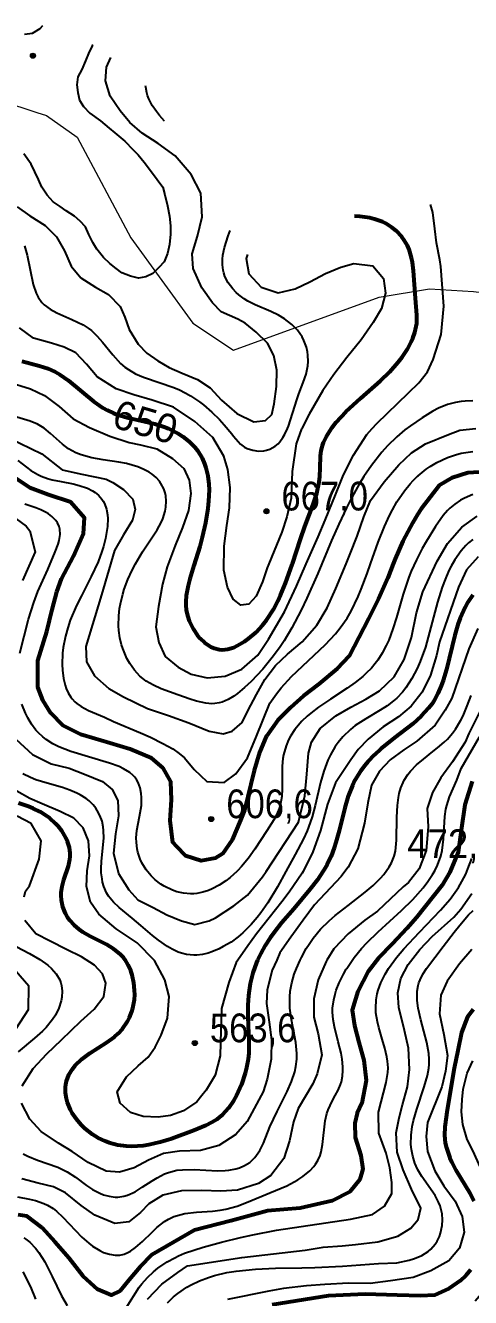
# Model space of a CAD drawing. Header units: metres. Extents: x 545098 to 555652, y 1854398 to 1862642.
# Drawn here: x 553314 to 553577, y 1858638 to 1859391 of the extents above; entities that cross this region are included whole.
import ezdxf
from ezdxf.enums import TextEntityAlignment as Align

# ---------------------------------------------------------------- set-up
doc = ezdxf.new("R2010")
doc.units = ezdxf.units.M
doc.header["$LTSCALE"] = 6.8
for name, color, linetype, lineweight in [('1', 7, 'Continuous', 25), ('2', 7, 'Continuous', 53), ('5', 7, 'Continuous', 13), ('52', 7, 'Continuous', 13)]:
    doc.layers.add(name, color=color, linetype=linetype, lineweight=lineweight)
doc.layers.add('4', color=7, linetype='Continuous')

msp = doc.modelspace()

# ---------------------------------------------------------------- hatches: boundary and pattern name
at = {"layer": '5'}
for points in [[(553319.65, 1859372.77, 1), (553316.65, 1859372.77, 1)], [(553457.81, 1859103.24, 1), (553454.81, 1859103.24, 1)], [(553425.19, 1858921.21, 1), (553422.19, 1858921.21, 1)], [(553415.48, 1858788.67, 1), (553412.48, 1858788.67, 1)]]:
    msp.add_hatch(color=256, dxfattribs=at).paths.add_polyline_path(points)

# ---------------------------------------------------------------- linework, layer by layer
at = {"layer": '1'}
for points in [[(553313.24, 1859385.55), (553317.94, 1859386.13), (553322.37, 1859388.88), (553323.98, 1859390.66)], [(553353.57, 1859379.25), (553353.17, 1859378.55), (553350.98, 1859374.06), (553349.3, 1859369.82), (553347.19, 1859364.6), (553344.79, 1859360.27), (553344.08, 1859355.6), (553344.66, 1859350.9), (553345.75, 1859346.45), (553348.05, 1859342.7), (553351.84, 1859338.76), (553358.08, 1859334.21), (553363.2, 1859329.89), (553366.6, 1859327.23), (553367.87, 1859326.24), (553372.58, 1859322.24), (553377.43, 1859317.15), (553380.36, 1859314.21), (553384.03, 1859309.71), (553388.4, 1859304.01), (553395.02, 1859294.92), (553396.12, 1859290.47), (553397.85, 1859283.89), (553398.96, 1859277.79), (553399.47, 1859272.17), (553399.53, 1859267.23), (553399, 1859261.11), (553397.82, 1859255.83), (553395.87, 1859250.82), (553392.61, 1859247.48), (553389.19, 1859243.94), (553385.03, 1859241.96), (553380.54, 1859241.22), (553375.82, 1859242.29), (553370.81, 1859244.25), (553367.36, 1859246.94), (553363.71, 1859249.79), (553359.97, 1859253.37), (553356.05, 1859258.39), (553353.55, 1859262.3), (553351.32, 1859266.98), (553349.3, 1859271.5), (553346.12, 1859274.96), (553342.83, 1859277.85), (553337.84, 1859281.09), (553334.23, 1859283.58), (553330.22, 1859286.39), (553326.64, 1859290.17), (553323.48, 1859294.92), (553321.46, 1859299.44), (553319.23, 1859304.11), (553317.21, 1859308.63), (553312.79, 1859314.69)], [(553308.92, 1859283.41), (553316.39, 1859278.08), (553325.46, 1859272.36), (553332.02, 1859265.7), (553336.91, 1859257.3), (553340.73, 1859248.28), (553346.51, 1859241.37), (553355.14, 1859235.84), (553362.91, 1859231.44), (553369.69, 1859224.32), (553372.53, 1859218.13), (553375.18, 1859210.77), (553380.34, 1859202.15), (553385.61, 1859196.81), (553392, 1859192.33), (553398.74, 1859188.3), (553406.38, 1859185.03), (553415.54, 1859181.28), (553423.07, 1859176.2), (553429.69, 1859169.06), (553438.76, 1859161.14), (553448.97, 1859156.13), (553455.73, 1859156.91), (553459.56, 1859160.45), (553460.94, 1859166.81), (553462.19, 1859177.07), (553462.54, 1859186.73), (553460.73, 1859195.33), (553456.93, 1859202.72), (553450.32, 1859209.13), (553443.65, 1859214.55), (553439.31, 1859216.82), (553429.57, 1859221.32), (553424.39, 1859226.59), (553418.07, 1859235.4), (553412.99, 1859246.88), (553412.46, 1859255.63), (553415.51, 1859265.93), (553418.24, 1859277.5), (553417.53, 1859291.37), (553411.84, 1859302.45), (553402.39, 1859313.59), (553392.25, 1859320.89), (553382.73, 1859326.96), (553375.56, 1859333.23), (553369.7, 1859340.21), (553363.96, 1859348.84), (553361.04, 1859357.88), (553361.64, 1859366.03), (553364.21, 1859371.74)], [(553395.92, 1859334.13), (553393.08, 1859337.37), (553391.24, 1859339.7), (553388.76, 1859343.35), (553386.76, 1859347.23), (553385.99, 1859349.26), (553385.52, 1859350.85), (553384.88, 1859354.13), (553384.83, 1859354.85)], [(553557.06, 1859261.97), (553556.02, 1859270.25), (553554.81, 1859279.98), (553553.45, 1859284.83)], [(553433.78, 1859238.36), (553431.8, 1859242.23), (553431.11, 1859244.26), (553430.72, 1859245.86), (553430.31, 1859249.14), (553430.34, 1859252.49), (553430.57, 1859254.74), (553431.47, 1859259.26), (553433.69, 1859266.18), (553434.88, 1859269.33)], [(553302.81, 1859180.1), (553316.77, 1859175.77), (553325.07, 1859171.68), (553333.66, 1859165.17), (553341.92, 1859157.89), (553351.65, 1859152.82), (553363.73, 1859147.78), (553375.09, 1859144.04), (553381.86, 1859142.63), (553391.45, 1859140.15), (553400.74, 1859134.54), (553407.55, 1859128.56), (553410.65, 1859121.58), (553411.56, 1859113.7), (553410.2, 1859103.67), (553406.7, 1859093.72), (553402.32, 1859083.02), (553397.51, 1859070.31), (553394.77, 1859060.21), (553392.56, 1859046.9), (553390.94, 1859034.89), (553392.58, 1859025.7), (553396.48, 1859017.34), (553404.15, 1859010.97), (553411.73, 1859006.88), (553421.18, 1859004.79), (553431.91, 1859005.8), (553441.72, 1859009.87), (553451.27, 1859018.24), (553457.52, 1859027.61), (553467.09, 1859043.71), (553474.07, 1859058.94), (553479.92, 1859072.24), (553486.94, 1859088.19), (553491.1, 1859098.05), (553497.2, 1859112.95), (553501.87, 1859124.75), (553507.84, 1859136.53), (553515.65, 1859148.61), (553518.93, 1859152.24), (553521.65, 1859155.26), (553540.48, 1859173.39), (553546.46, 1859179.29), (553551.56, 1859185.74), (553554.95, 1859192.96), (553559.73, 1859207.82), (553561.37, 1859224.58), (553559.53, 1859248.08), (553558.95, 1859251.99), (553557.06, 1859261.97)], [(553313.09, 1859260.21), (553314.81, 1859254.68), (553318.37, 1859237.43), (553320.09, 1859232.26), (553321.23, 1859229.93), (553323.41, 1859226.81), (553324.89, 1859225.32), (553328.37, 1859222.75), (553332.39, 1859220.59), (553341.24, 1859216.75), (553347.8, 1859213.57), (553350.83, 1859211.67), (553352.73, 1859210.21), (553356.21, 1859206.94), (553359.38, 1859203.35), (553365.35, 1859195.89), (553370.04, 1859190.72), (553372.63, 1859188.48), (553374.63, 1859187.05), (553378.95, 1859184.62), (553383.6, 1859182.63), (553393.44, 1859179.31), (553400.87, 1859176.78), (553404.47, 1859175.32), (553408.73, 1859173.21), (553411.47, 1859171.63), (553416.69, 1859168.1), (553419.18, 1859166.16), (553423.96, 1859161.98), (553428.48, 1859157.47), (553431.37, 1859154.31), (553435.81, 1859149.03), (553436.89, 1859147.74), (553439.56, 1859144.52), (553440.99, 1859143.04), (553443.41, 1859141.17), (553444.91, 1859140.38), (553448.2, 1859139.32), (553451.7, 1859138.92), (553454.81, 1859139.12), (553456.3, 1859139.4), (553458.41, 1859140.05), (553461.46, 1859141.71), (553463.2, 1859143.17), (553464.25, 1859144.29), (553466.1, 1859146.83), (553467.3, 1859148.97), (553468.71, 1859152.24), (553469.34, 1859153.69), (553474.25, 1859169.26), (553475.53, 1859172.78), (553478.13, 1859179.49), (553479.78, 1859184.39), (553480.83, 1859189.35), (553481.04, 1859191.89), (553480.91, 1859195.63), (553480.64, 1859197.52), (553480, 1859200.32), (553478.5, 1859204.35), (553477.39, 1859206.46), (553474.63, 1859210.35), (553471.3, 1859213.78), (553468.81, 1859215.82), (553467.07, 1859217.06), (553463.42, 1859219.27), (553458.89, 1859221.46), (553449.69, 1859225.35), (553445.23, 1859227.6), (553443.09, 1859228.93), (553439.95, 1859231.31), (553438.47, 1859232.64), (553436.42, 1859234.8), (553433.78, 1859238.36)], [(553445.22, 1859255.07), (553444.36, 1859252.72), (553445.89, 1859243.77), (553453.25, 1859235.89), (553463.35, 1859232.42), (553473.25, 1859234.95), (553481.93, 1859238.9), (553491.3, 1859243.9), (553500.32, 1859247.72), (553508.14, 1859249.85), (553519.25, 1859248.37), (553525.65, 1859240.95), (553526.73, 1859232.35), (553524.36, 1859223.27), (553519.53, 1859214.96), (553512.41, 1859204.67), (553504, 1859194.24), (553496.28, 1859184.13), (553489.8, 1859174.65), (553481.61, 1859160.81), (553477.26, 1859152.24), (553477.17, 1859152.06), (553473.95, 1859143.2), (553471.62, 1859126.78), (553470.91, 1859111.12), (553468.44, 1859100.07), (553465.49, 1859091), (553457.74, 1859072.24), (553456.71, 1859069.76), (553453.99, 1859061.53), (553450.33, 1859053.03), (553445.9, 1859048.36), (553441.23, 1859047.82), (553436.6, 1859051.19), (553433.23, 1859058.39), (553431.18, 1859068.35), (553431.4, 1859082.64), (553432.91, 1859094.89), (553434.47, 1859105.35), (553434.95, 1859117.39), (553433.46, 1859128.07), (553431.17, 1859135.87), (553424.59, 1859146.93), (553414.02, 1859156.47), (553401.31, 1859164.78), (553388.75, 1859169.04), (553377.94, 1859172.19), (553367.51, 1859175.62), (553356.24, 1859182.8), (553349.9, 1859190.3), (553343.57, 1859197.07), (553336.74, 1859200.43), (553329.14, 1859202.65), (553318.52, 1859205.66), (553310.22, 1859211.79)], [(553578.41, 1859168.54), (553573.9, 1859168.44), (553571.64, 1859168.23), (553568.3, 1859167.69), (553563.41, 1859166.4), (553558.2, 1859164.28), (553554.86, 1859162.55), (553548.41, 1859158.61), (553541.51, 1859153.88), (553538.19, 1859151.37), (553533.41, 1859147.36), (553528.01, 1859142.07), (553524.64, 1859138.3), (553518.41, 1859130.34), (553513.97, 1859123.78), (553511.2, 1859119.28), (553506.08, 1859110.05)], [(553506.08, 1859110.05), (553503.68, 1859105.34), (553499.17, 1859095.74), (553494.91, 1859086), (553486.68, 1859066.37), (553480.29, 1859051.82), (553476.88, 1859044.69), (553471.36, 1859034.26), (553466.82, 1859026.72), (553464.4, 1859023.05), (553460.55, 1859017.66), (553454.24, 1859009.89), (553447.22, 1859002.51), (553443.41, 1858998.98), (553439.23, 1858995.49), (553437.05, 1858993.9), (553433.69, 1858991.86), (553430.2, 1858990.36), (553428.41, 1858989.86), (553425.81, 1858989.48), (553424.04, 1858989.41), (553420.46, 1858989.69), (553414.97, 1858990.9), (553411.27, 1858992.07), (553403.87, 1858994.72), (553394.04, 1858998.28), (553389.44, 1859000.32), (553385.17, 1859002.8), (553383.18, 1859004.26), (553381.41, 1859005.81), (553378.19, 1859009.32), (553375.41, 1859013.3), (553373.81, 1859016.15), (553372.87, 1859018.11), (553371.29, 1859022.14), (553370.64, 1859024.23), (553369.65, 1859028.44), (553369.06, 1859032.71), (553368.87, 1859035.57), (553368.99, 1859041.33), (553369.46, 1859045.67), (553369.96, 1859048.56), (553371.35, 1859054.32), (553372.23, 1859057.19), (553374.34, 1859062.87), (553376.87, 1859068.47), (553378.76, 1859072.13), (553382.98, 1859079.26), (553391.61, 1859092.31), (553393.99, 1859096.66), (553394.98, 1859098.87), (553396.45, 1859103.37), (553396.87, 1859105.69), (553397.05, 1859109.26), (553396.71, 1859112.5), (553396.36, 1859114.11), (553395.6, 1859116.48), (553393.94, 1859119.78), (553393.07, 1859121.01), (553391.05, 1859123.24), (553388.72, 1859125.18), (553387.03, 1859126.32), (553383.41, 1859128.25), (553380.2, 1859129.55), (553373.55, 1859131.45), (553368.99, 1859132.33), (553359.81, 1859133.73), (553353.07, 1859134.91), (553346.63, 1859136.63), (553343.58, 1859137.81), (553339.28, 1859140.13), (553335.57, 1859142.93), (553328.49, 1859149.36), (553324.78, 1859152.35), (553322.82, 1859153.66), (553320.78, 1859154.78), (553316.46, 1859156.6), (553302.78, 1859160.73)], [(553303.82, 1859146.8), (553323.44, 1859137.22), (553335.42, 1859127.86), (553347.1, 1859125.18), (553361.52, 1859122.18), (553365.46, 1859120.25), (553371.81, 1859116.1), (553377.19, 1859110.52), (553378.63, 1859104.41), (553377.02, 1859097.94), (553371.82, 1859089.35), (553366.46, 1859080), (553358.65, 1859053.86), (553349.38, 1859023.37), (553349.87, 1859014.22), (553354.58, 1859005.95), (553363.03, 1858998.53), (553371.69, 1858993.42), (553385.93, 1858986.68), (553398.34, 1858982.41), (553410.49, 1858978.19), (553422.48, 1858973.22), (553430.74, 1858971.65), (553436.03, 1858973.16), (553441.94, 1858978.41), (553445.4, 1858985.18), (553450.38, 1858994.97), (553455.31, 1859003.78), (553461.78, 1859011.95), (553468.82, 1859018.81), (553477.44, 1859026), (553486.25, 1859035.83), (553492.3, 1859046.24), (553497.42, 1859057.68), (553503.42, 1859072.24), (553505.82, 1859078.07), (553510.06, 1859088.59), (553514.05, 1859099.9), (553517.88, 1859109.73), (553526.08, 1859120.63), (553534.62, 1859130.67), (553542.19, 1859137.83), (553550.53, 1859143.2), (553564, 1859148.76), (553570.73, 1859151.17), (553580.23, 1859152.27)], [(553335.62, 1859009.28), (553336.31, 1859004.26), (553337.27, 1859000.39), (553337.91, 1858998.51), (553339.08, 1858995.82), (553340.54, 1858993.35), (553341.38, 1858992.23), (553342.97, 1858990.52), (553344.15, 1858989.5), (553346.73, 1858987.69), (553351.06, 1858985.43), (553360.6, 1858981.45), (553365.85, 1858979.01), (553381.88, 1858972.19), (553387.7, 1858969.55), (553395.1, 1858965.84), (553400.92, 1858962.67), (553404.62, 1858960.03), (553407.79, 1858957.38), (553413.5, 1858950.44), (553421.11, 1858943.46), (553431.26, 1858942.82), (553438.24, 1858947.9), (553445.21, 1858957.42), (553450.43, 1858970.21), (553458.41, 1858989.74), (553462.2, 1858995.36), (553465.02, 1858998.89), (553471.19, 1859005.55), (553491.16, 1859024.27), (553497.26, 1859030.81), (553500.03, 1859034.26), (553504.03, 1859040.13), (553506.4, 1859044.24), (553510.58, 1859052.83), (553512.45, 1859057.28), (553515.9, 1859066.41), (553517.98, 1859072.24), (553522.54, 1859085.04), (553526.21, 1859094.26), (553529.24, 1859100.85), (553530.89, 1859104.07), (553533.56, 1859108.76), (553538.05, 1859115.41), (553541.41, 1859119.53), (553543.21, 1859121.48), (553545.81, 1859124.01), (553546.07, 1859124.26), (553550.77, 1859128.09), (553553.28, 1859129.82), (553557.2, 1859132.16), (553563.41, 1859135.05), (553568.3, 1859136.7), (553571.63, 1859137.55), (553578.41, 1859138.67)], [(553309.26, 1859133.32), (553314.31, 1859129.32), (553316.91, 1859127.46), (553320.98, 1859125), (553323.13, 1859123.97), (553326.86, 1859122.62), (553329.46, 1859121.92), (553334.8, 1859120.79), (553341.98, 1859119.41), (553345.47, 1859118.58), (553350.43, 1859116.89), (553353.48, 1859115.33), (553354.9, 1859114.39), (553356.89, 1859112.74), (553358.9, 1859110.5), (553359.74, 1859109.26), (553360.54, 1859107.78), (553361.66, 1859104.61), (553362.24, 1859101.24), (553362.39, 1859098.93), (553362.22, 1859094.26), (553361.96, 1859091.83), (553361.12, 1859087.07), (553359.93, 1859082.43), (553358.96, 1859079.4), (553356.69, 1859073.46), (553352.68, 1859064.76), (553346.86, 1859053.32), (553344.04, 1859047.57), (553340.28, 1859038.77), (553338.73, 1859034.26), (553337.39, 1859029.33), (553336.14, 1859022.63), (553335.74, 1859019.26), (553335.46, 1859012.61), (553335.62, 1859009.28)], [(553310.35, 1859019.26), (553315.55, 1859039.53), (553318.61, 1859049.26), (553321.15, 1859055.83), (553326.93, 1859068.89), (553331.41, 1859079.26), (553333.1, 1859083.79), (553333.76, 1859086.07), (553334.31, 1859089.44), (553334.14, 1859092.7), (553333.71, 1859094.26), (553332.63, 1859096.41), (553331.67, 1859097.76), (553329.33, 1859100.17), (553327.32, 1859101.71), (553325.91, 1859102.6), (553322.93, 1859104.13), (553319.8, 1859105.39), (553313.34, 1859107.52)], [(553578.41, 1859113.13), (553573.52, 1859111.05), (553571.18, 1859109.77), (553567.86, 1859107.57), (553564.81, 1859105.04), (553563.41, 1859103.66), (553560.86, 1859100.71), (553556.39, 1859094.26), (553551.07, 1859085.68), (553548.57, 1859081.31), (553545.08, 1859074.62), (553541.97, 1859067.76), (553540.59, 1859064.26), (553537.27, 1859054.14), (553533.36, 1859040.45), (553531.22, 1859033.69), (553528.72, 1859027.11), (553527.27, 1859023.91), (553524.79, 1859019.26), (553522.17, 1859015.2), (553520.73, 1859013.26), (553518.41, 1859010.48), (553515.42, 1859007.41), (553513.3, 1859005.49), (553508.81, 1859001.91), (553504.08, 1858998.57), (553494.31, 1858992.22), (553487.1, 1858987.37), (553482.54, 1858983.9), (553480.37, 1858982.06), (553477.3, 1858979.13), (553473.18, 1858974.26), (553470.52, 1858970.15), (553469.38, 1858967.97), (553467.92, 1858964.58), (553466.4, 1858959.26), (553466.03, 1858957.05), (553465.64, 1858952.57), (553465.62, 1858939.01), (553465.35, 1858934.6), (553465.06, 1858932.44), (553464.36, 1858929.26), (553463.81, 1858927.52), (553462.39, 1858924.12), (553460.64, 1858920.79), (553456.61, 1858914.26), (553449.45, 1858903.34), (553445.65, 1858898.11), (553441.6, 1858893.17), (553439.45, 1858890.85), (553438.76, 1858890.21), (553434.85, 1858886.56), (553432.37, 1858884.62), (553428.41, 1858882), (553424.21, 1858879.83), (553422.01, 1858878.93), (553418.63, 1858877.86), (553415.16, 1858877.19), (553413.41, 1858877.01), (553411.37, 1858876.96), (553407.31, 1858877.31), (553403.3, 1858878.22), (553400.69, 1858879.12), (553395.72, 1858881.56), (553393.91, 1858882.71), (553390.51, 1858885.33), (553388.19, 1858887.55), (553385.14, 1858891.25)], [(553308.02, 1858968.47), (553317.89, 1858959.34), (553328.96, 1858953.93), (553339.62, 1858951.34), (553348.6, 1858947.73), (553359.28, 1858943.51), (553365.07, 1858938.63), (553368.43, 1858932.17), (553368.74, 1858923.16), (553366.97, 1858912.43), (553365.77, 1858900.95), (553368.78, 1858889.07), (553374.97, 1858879.35), (553380.31, 1858873.36), (553389.4, 1858868.79), (553397.48, 1858864.59), (553406.14, 1858860.95), (553414.06, 1858858.77), (553422.37, 1858860.95), (553426.19, 1858862.87), (553436.97, 1858869.85), (553445.21, 1858876.19), (553454.09, 1858886.98), (553456.2, 1858890.21), (553475.27, 1858919.45), (553479.03, 1858934.89), (553480.31, 1858947.77), (553481.16, 1858960.1), (553483.08, 1858966.76), (553488.19, 1858974.7), (553497.42, 1858982.29), (553506.22, 1858987.31), (553515.2, 1858992.19), (553523.28, 1858997.04), (553531.86, 1859005.29), (553537.93, 1859015.54), (553542.2, 1859028.68), (553545.17, 1859043.13), (553548.87, 1859055.55), (553557.37, 1859073.66), (553563.4, 1859084.23), (553571.97, 1859093.95), (553580.94, 1859100.29)], [(553308.19, 1859098.89), (553314.19, 1859094.52), (553316.37, 1859091.79), (553319.49, 1859079.22), (553312.03, 1859062.32)], [(553578.41, 1859086.57), (553575.92, 1859084.56), (553574.36, 1859083.1), (553571.5, 1859079.93), (553567.77, 1859074.64), (553565.62, 1859070.85), (553564.33, 1859068.23), (553562.01, 1859062.86), (553560.38, 1859058.47), (553557.61, 1859049.58), (553555.99, 1859043.62), (553552.9, 1859031.75), (553550.38, 1859022.98), (553547.34, 1859014.45), (553545.53, 1859010.31), (553542.36, 1859004.26), (553538.78, 1858998.84), (553536.76, 1858996.29), (553533.41, 1858992.78), (553531.59, 1858991.17), (553527.69, 1858988.25), (553523.58, 1858985.59), (553515.09, 1858980.57), (553508.91, 1858976.53), (553506.02, 1858974.26), (553501.45, 1858969.8), (553498.74, 1858966.49), (553497.09, 1858964.16), (553494.21, 1858959.26), (553492.71, 1858956.12), (553490.25, 1858949.61), (553488.31, 1858942.9), (553485.08, 1858929.22), (553483.31, 1858922.45), (553482.29, 1858919.13), (553480.5, 1858914.26), (553478.35, 1858909.53), (553473.41, 1858900.25), (553467.9, 1858890.21), (553462.87, 1858881.03), (553457.12, 1858871.68), (553452.97, 1858865.76), (553450.77, 1858862.93), (553447.3, 1858858.88), (553442.3, 1858853.89), (553439.63, 1858851.61), (553435.38, 1858848.47), (553430.82, 1858845.72), (553428.41, 1858844.5), (553424.05, 1858842.68), (553421.82, 1858841.94), (553418.44, 1858841.1), (553415.07, 1858840.66), (553413.41, 1858840.6), (553408.95, 1858841.04), (553406.07, 1858841.79), (553404.18, 1858842.46), (553400.49, 1858844.19), (553397.77, 1858845.78), (553392.45, 1858849.52), (553388.96, 1858852.33), (553382.04, 1858858.27), (553376.83, 1858862.67), (553369.18, 1858868.83), (553365.77, 1858872.04), (553362.88, 1858875.59), (553361.7, 1858877.54), (553360.12, 1858881.27), (553359.39, 1858883.93), (553359.04, 1858885.76), (553358.63, 1858889.48), (553358.57, 1858891.78), (553358.77, 1858896.38), (553360.04, 1858909.99), (553359.98, 1858914.43), (553359.74, 1858916.62), (553359.04, 1858919.88), (553357.76, 1858923.36), (553356.2, 1858926.3), (553355.29, 1858927.68), (553353.77, 1858929.61), (553351.45, 1858931.93), (553349.76, 1858933.29), (553346.08, 1858935.61), (553344.11, 1858936.6), (553339.97, 1858938.32), (553335.62, 1858939.78)], [(553581.58, 1859076.37), (553574.64, 1859068.72), (553569.9, 1859058.3), (553558.71, 1859026.09), (553556.96, 1859017.98), (553553.49, 1859006.4), (553548.39, 1858996.27), (553542.01, 1858988.02), (553534.5, 1858981.69), (553525.5, 1858975.67), (553516.62, 1858968.52), (553510.66, 1858962.28), (553506.21, 1858956.3), (553497.19, 1858942.69), (553492.39, 1858929.99), (553488.24, 1858914.42), (553483.83, 1858901.83), (553478.01, 1858890.21), (553477.54, 1858889.28), (553469.79, 1858878.02), (553465.49, 1858872.22), (553450.39, 1858853.34), (553445.25, 1858846.3), (553439.42, 1858837.67), (553438.5, 1858836.3), (553434, 1858824.53), (553429.67, 1858809.1), (553429.27, 1858796.41), (553428.91, 1858781.2), (553425.93, 1858769.68), (553420.75, 1858760.92), (553418.1, 1858757.67), (553415.11, 1858753.99), (553407.33, 1858748.6), (553399.49, 1858745.9), (553392.27, 1858744.9), (553383.34, 1858745.25), (553375.88, 1858747.64), (553369.7, 1858753.12), (553368.02, 1858759.86), (553373.52, 1858768.66), (553380.35, 1858775.24), (553386.28, 1858780.33), (553390.49, 1858786.2), (553394.07, 1858793.3)], [(553581.36, 1859034.02), (553576.09, 1859021.83), (553566.01, 1858992.68), (553562.18, 1858985.63), (553556.2, 1858976.78), (553545.4, 1858967.21), (553537.66, 1858962.23), (553529.48, 1858956.15), (553523.23, 1858949.55), (553518.49, 1858941.17), (553516.36, 1858930.73), (553514.41, 1858918.68), (553510.37, 1858903.61), (553504.61, 1858892.83), (553502.67, 1858890.21), (553500.52, 1858887.3), (553484.77, 1858870.54), (553478.16, 1858861.46), (553470.85, 1858851.31), (553464.35, 1858841.99), (553462.41, 1858837.67), (553459.75, 1858831.76), (553456.69, 1858820.15), (553456.41, 1858812.04), (553457.93, 1858801.04), (553459.3, 1858790.6), (553459.16, 1858779.17), (553456.79, 1858767.31), (553454.32, 1858759.76), (553453.19, 1858757.67), (553444.92, 1858742.36), (553438.23, 1858734.65), (553428.15, 1858728.02), (553417.23, 1858725.12), (553404.89, 1858724.67), (553395.5, 1858723.33), (553386.49, 1858719.51), (553378.14, 1858714.87), (553369.45, 1858712.4), (553361.4, 1858712.93), (553350.85, 1858718.07), (553341.37, 1858724.55)], [(553471.1, 1858765.89), (553473.04, 1858771.77), (553473.71, 1858774.74), (553474.26, 1858779.26), (553474.29, 1858782.49), (553473.64, 1858789.04), (553471.15, 1858802.47), (553470.26, 1858809.26), (553470.15, 1858815.99), (553470.43, 1858819.33), (553471.28, 1858824.26), (553472.76, 1858829.4), (553474.03, 1858832.75), (553476.3, 1858837.67), (553477.04, 1858839.26), (553479.94, 1858844.55), (553481.52, 1858847.11), (553484.08, 1858850.84), (553488.41, 1858856.13), (553493.42, 1858861.06), (553497.05, 1858864.17), (553504.68, 1858870.13), (553514.85, 1858877.93), (553519.57, 1858881.95), (553523.82, 1858886.14), (553525.73, 1858888.33), (553528.99, 1858892.95), (553530.31, 1858895.39), (553531.84, 1858899.26), (553532.61, 1858902.28), (553532.96, 1858904.36), (553533.38, 1858908.67), (553533.56, 1858922.32), (553533.86, 1858929.26), (553534.48, 1858933.96), (553534.95, 1858936.25), (553535.9, 1858939.59), (553537.16, 1858942.75), (553537.92, 1858944.26), (553539.99, 1858947.47), (553541.59, 1858949.47), (553545.22, 1858953.2), (553549.24, 1858956.68), (553554.85, 1858961.12), (553557.63, 1858963.33), (553561.59, 1858966.75), (553563.41, 1858968.54), (553566.43, 1858972), (553568.22, 1858974.44), (553571.36, 1858979.62), (553572.74, 1858982.35), (553575.21, 1858988.12), (553577.44, 1858994.26)], [(553385.14, 1858891.25), (553382.66, 1858895.34), (553381.67, 1858897.52), (553380.3, 1858901.64), (553379.88, 1858903.52), (553379.38, 1858907.31), (553379.32, 1858910.16), (553379.7, 1858914.37), (553381.31, 1858922.76), (553382.32, 1858929.26), (553382.44, 1858933.98), (553382.25, 1858936.32), (553381.6, 1858939.7), (553380.43, 1858942.83), (553379.63, 1858944.26), (553378.43, 1858945.89), (553377.51, 1858946.89), (553375.41, 1858948.68), (553371.77, 1858950.95), (553369.11, 1858952.22), (553363.5, 1858954.34), (553340.57, 1858961.14), (553333.41, 1858964.01), (553329.95, 1858965.79), (553325.91, 1858968.35), (553324, 1858969.8), (553321.36, 1858972.21), (553319.91, 1858973.82), (553317.34, 1858977.32), (553315.14, 1858981.11), (553313.85, 1858983.77), (553311.53, 1858989.26)], [(553583.58, 1858986.81), (553576.1, 1858971.83), (553574, 1858966.78), (553566.39, 1858954.97), (553559.48, 1858945.68), (553554.62, 1858936.96), (553551.48, 1858927.47), (553552.09, 1858916.61), (553550.87, 1858902.52), (553546.65, 1858891.83), (553540.49, 1858883.7), (553537.21, 1858881.03), (553522.15, 1858866.81), (553514.53, 1858861.44), (553504.71, 1858853.29), (553496.28, 1858844.48), (553492.07, 1858837.67), (553491.61, 1858836.92), (553486.92, 1858826.02), (553484.29, 1858814.95), (553484.41, 1858804.03), (553486.86, 1858794.21), (553489.03, 1858781.82), (553486.42, 1858770.58), (553483.78, 1858764.49), (553475.19, 1858749.95), (553472.44, 1858742.05), (553469.9, 1858730.91), (553466.55, 1858720.41), (553458.91, 1858710.39), (553451.63, 1858705.63), (553439.2, 1858701.74), (553429.41, 1858701.01), (553418.01, 1858701.56), (553406.13, 1858701.32), (553395.02, 1858698.73), (553386.65, 1858693.52), (553381.84, 1858688.56), (553374.82, 1858683.01), (553366.63, 1858681.9)], [(553500.25, 1858764.26), (553500.72, 1858765.84), (553501.33, 1858769.1), (553501.56, 1858772.45), (553501.52, 1858774.72), (553501.08, 1858779.26), (553500.48, 1858782.68), (553498.87, 1858789.41), (553496.64, 1858798.24), (553495.85, 1858802.64), (553495.49, 1858807.05), (553495.51, 1858809.26), (553496.14, 1858814.33), (553496.96, 1858817.69), (553497.66, 1858819.91), (553499.33, 1858824.26), (553501.88, 1858829.53), (553503.48, 1858832.32), (553503.81, 1858832.89), (553508.17, 1858839.26), (553512.58, 1858844.6), (553515.73, 1858847.99), (553522.37, 1858854.48), (553536.19, 1858867.05), (553542.87, 1858873.58), (553549.06, 1858880.54), (553551.9, 1858884.26), (553554.69, 1858888.46), (553555.95, 1858890.64), (553557.63, 1858894), (553559.54, 1858899.26), (553560.29, 1858902.52), (553561.1, 1858909.21), (553561.93, 1858922.75), (553562.57, 1858927.13), (553563.05, 1858929.26), (553564.69, 1858934.26), (553568.99, 1858944.26), (553571.66, 1858951.11), (553582.35, 1858969.87)], [(553335.62, 1858939.78), (553326.64, 1858942.38), (553319.97, 1858944.5), (553316.75, 1858945.76), (553312.18, 1858948.02)], [(553394.07, 1858793.3), (553397.8, 1858803.36), (553398.83, 1858816.29), (553396.31, 1858826.02), (553390.15, 1858837.62), (553379.9, 1858847.93), (553367.44, 1858856.19), (553357.22, 1858864.88), (553352.16, 1858871.95), (553349.77, 1858881.3), (553350.33, 1858890.5), (553351.58, 1858899.45), (553350.96, 1858908.27), (553347.86, 1858915.99), (553342.38, 1858921.79), (553334.34, 1858925.67), (553323.62, 1858930.22), (553316.23, 1858933.44), (553308.64, 1858937.69)], [(553313.05, 1858875.16), (553313.8, 1858878.51), (553316.1, 1858881.65), (553321.88, 1858897.57), (553323.13, 1858908.3), (553317.1, 1858918.52), (553308.83, 1858922.92)], [(553527.62, 1858780.6), (553526.41, 1858785.76), (553524.89, 1858790.94), (553522.84, 1858797.87), (553521.99, 1858801.35), (553521.14, 1858806.61), (553520.99, 1858809.26), (553521.3, 1858814.36), (553521.92, 1858817.74), (553522.5, 1858819.95), (553524.01, 1858824.26), (553526.6, 1858829.54), (553528.64, 1858832.89), (553533.31, 1858839.26), (553537.65, 1858844.39), (553546.93, 1858854.28), (553559.33, 1858867.22), (553564.97, 1858873.83), (553569.91, 1858880.7), (553572.04, 1858884.26), (553574.26, 1858888.68), (553575.56, 1858891.71), (553577.85, 1858897.96)], [(553385.89, 1858637.27), (553394.49, 1858646.1), (553403.88, 1858652.98), (553409.71, 1858656.83), (553441.78, 1858661.83), (553479.18, 1858666.12), (553489.89, 1858668.02), (553501.14, 1858668.75), (553509.05, 1858669.5), (553522.32, 1858671.13), (553534.09, 1858674.37), (553541.85, 1858679.18), (553546.16, 1858684.25), (553547.66, 1858690.95), (553542.18, 1858702.3), (553537.28, 1858713.64), (553533.61, 1858724.14), (553533.11, 1858735.5), (553534.84, 1858744.51), (553536.81, 1858752.16), (553539.72, 1858762.86), (553540.91, 1858773.03), (553540.35, 1858785.6), (553537.99, 1858796.09), (553534.77, 1858809.75), (553534.1, 1858818.32), (553535.8, 1858826.91), (553540.14, 1858835.16), (553547.09, 1858844.13), (553554.37, 1858851.66), (553567.24, 1858863.1), (553571.4, 1858867.99), (553577.92, 1858877.15)], [(553397.76, 1858635.06), (553401.32, 1858638.49), (553403.87, 1858640.58), (553409.28, 1858644.26), (553411.73, 1858645.65), (553416.77, 1858648.08), (553421.98, 1858650.07), (553425.54, 1858651.17), (553432.84, 1858652.9), (553438.44, 1858653.83), (553449.92, 1858654.98), (553461.61, 1858655.45), (553477.27, 1858655.68), (553485.03, 1858655.87), (553501.29, 1858656.77), (553522.67, 1858658.24), (553533.41, 1858658.67), (553540.8, 1858660.22), (553544.04, 1858661.24), (553548.36, 1858663.11), (553552.01, 1858665.41), (553553.59, 1858666.74), (553556.27, 1858669.76), (553557.37, 1858671.46), (553558.72, 1858674.26), (553559.43, 1858676.32), (553560.33, 1858680.74), (553560.53, 1858684.18), (553560.29, 1858687.6), (553560, 1858689.26), (553559.06, 1858692.49), (553558.21, 1858694.55), (553556.09, 1858698.5), (553548.3, 1858709.84), (553545.94, 1858713.75), (553544.93, 1858715.78), (553544.12, 1858717.71), (553542.88, 1858721.7), (553542.1, 1858725.83), (553541.84, 1858728.63), (553541.89, 1858734.26), (553542.59, 1858739.43), (553543.33, 1858742.84), (553545.28, 1858749.58), (553549.76, 1858762.86), (553551.56, 1858769.44), (553552.34, 1858773.8), (553552.57, 1858775.98), (553552.67, 1858779.26), (553552.45, 1858782.52), (553551.28, 1858789.07), (553547.62, 1858802.4), (553546.12, 1858809.26), (553545.57, 1858813.81), (553545.48, 1858816.08), (553545.62, 1858819.43), (553546.14, 1858822.69), (553546.57, 1858824.26), (553547.22, 1858826.07), (553548.94, 1858829.53), (553551.09, 1858832.85), (553555.98, 1858839.26), (553560.93, 1858845.77), (553567.42, 1858854.36), (553570.75, 1858858.53), (553575.99, 1858864.5), (553578.58, 1858867.12)], [(553311.75, 1858763.36), (553318.21, 1858773.74), (553326.35, 1858782.35), (553335.09, 1858790.62), (553346.54, 1858801.57), (553354.43, 1858808.77), (553360.02, 1858816.19), (553361.3, 1858824.08), (553359.34, 1858829.73), (553354.59, 1858834.8), (553346.93, 1858839.7), (553338.1, 1858844.06), (553328.4, 1858848.97), (553319.9, 1858853.37), (553313.37, 1858861.17)], [(553308.18, 1858845.8), (553316.21, 1858841.59), (553322.26, 1858838.1), (553326.98, 1858834.72), (553329.13, 1858832.81), (553331.93, 1858829.66), (553334.03, 1858826.16), (553334.75, 1858824.26), (553335.15, 1858822.67), (553335.49, 1858819.34), (553335.27, 1858815.92), (553334.86, 1858813.65), (553333.5, 1858809.26), (553331.47, 1858805.12), (553329.82, 1858802.58), (553325.95, 1858797.91), (553323.79, 1858795.73), (553319.16, 1858791.6), (553309.47, 1858783.54)], [(553577.9, 1858844.05), (553570.64, 1858835.62), (553563.35, 1858825.32), (553559.49, 1858817.12), (553558.67, 1858805.93), (553561.31, 1858793.76), (553563.41, 1858781.28), (553562.36, 1858772.03), (553560.08, 1858762.87), (553551.68, 1858741.75), (553550.87, 1858733.34), (553551.71, 1858724.63), (553555.9, 1858713.13), (553561.33, 1858704.3), (553567.94, 1858695.11), (553572.08, 1858686.13), (553573.24, 1858676.89), (553570.67, 1858667.38), (553564.21, 1858659.78), (553553.56, 1858653.89), (553543.17, 1858649.99), (553529.77, 1858648.03)], [(553308.3, 1858797.27), (553315.57, 1858808.54), (553315.65, 1858822.42), (553308, 1858831.21)], [(553373.28, 1858632.17), (553381.1, 1858644.26), (553382.6, 1858646.23), (553385.91, 1858649.96), (553389.57, 1858653.39), (553392.16, 1858655.5), (553397.64, 1858659.26), (553402.07, 1858661.74), (553404.36, 1858662.84), (553407.88, 1858664.33), (553413.41, 1858666.19), (553418.81, 1858667.87), (553429.84, 1858670.95), (553440.94, 1858673.68), (553448.23, 1858675.29), (553462.2, 1858678.04), (553506.11, 1858684.54), (553519.08, 1858687.25), (553526.11, 1858692.12), (553530.44, 1858699.69), (553530.44, 1858706.18), (553529.36, 1858714.84), (553527.19, 1858723.49), (553522.87, 1858735.39), (553522.56, 1858747.72), (553527.25, 1858765.39), (553528.17, 1858771.23), (553528.29, 1858774.14), (553528.03, 1858778.02), (553527.62, 1858780.6)], [(553579.91, 1858636.23), (553585.59, 1858642.85), (553588.58, 1858649.39), (553590.99, 1858658.89), (553592.32, 1858668.5), (553593.24, 1858674.64), (553592.21, 1858683.49), (553589.88, 1858695.13), (553586.75, 1858705.94), (553582.78, 1858715.51), (553578.62, 1858724.65), (553575.21, 1858731.6), (553572.46, 1858740.5), (553571.67, 1858747.99), (553572.14, 1858755.22), (553572.81, 1858761.41), (553575.14, 1858770.82), (553578.45, 1858778.13)], [(553308.96, 1858697.79), (553316.14, 1858696.35), (553319.62, 1858695.49), (553324.57, 1858693.81), (553326.88, 1858692.73), (553330.1, 1858690.74), (553332.11, 1858689.21), (553335.91, 1858685.73), (553347.02, 1858673.96), (553351.16, 1858670.27), (553353.41, 1858668.58), (553357.72, 1858665.96), (553359.97, 1858664.9), (553363.39, 1858663.74), (553366.77, 1858663.19), (553368.41, 1858663.18), (553369.65, 1858663.31), (553372.05, 1858663.88), (553374.36, 1858664.84), (553375.86, 1858665.67), (553378.79, 1858667.69), (553383.05, 1858671.4), (553388.68, 1858676.9), (553391.56, 1858679.59), (553396.05, 1858683.15), (553398.41, 1858684.6), (553401.51, 1858686.03), (553403.65, 1858686.76), (553408.07, 1858687.79), (553414.96, 1858688.59), (553424.32, 1858689.23), (553428.94, 1858689.78), (553432.37, 1858690.43), (553439.08, 1858692.29), (553445.61, 1858694.68), (553458.41, 1858700.04), (553468.4, 1858704.26), (553474.86, 1858707.7), (553477.92, 1858709.72), (553482.07, 1858713.15), (553484.43, 1858715.72), (553485.45, 1858717.09), (553486.76, 1858719.26), (553488.04, 1858722.26), (553488.67, 1858724.36), (553489.53, 1858728.77), (553491.09, 1858742.62), (553492.07, 1858747.1), (553492.79, 1858749.26), (553495.22, 1858754.31), (553497.07, 1858757.67), (553498.83, 1858760.86), (553500.25, 1858764.26)], [(553312.33, 1858723.18), (553315.12, 1858721.76), (553320.95, 1858719.42), (553332.84, 1858715.26), (553338.41, 1858712.61), (553343.41, 1858709.29), (553349.94, 1858704.4), (553353.41, 1858702.11), (553357.7, 1858699.89), (553359.93, 1858699), (553363.34, 1858698.03), (553366.74, 1858697.57), (553368.41, 1858697.56), (553371.89, 1858698.07), (553374.15, 1858698.76), (553378.56, 1858700.77), (553382.89, 1858703.37), (553388.66, 1858707.16), (553391.59, 1858708.97), (553396.09, 1858711.31), (553398.41, 1858712.22), (553403.28, 1858713.41), (553406.63, 1858713.79), (553413.48, 1858713.86), (553427.33, 1858713.14), (553431.83, 1858713.24), (553434.04, 1858713.44), (553438.32, 1858714.24), (553440.4, 1858714.88), (553443.41, 1858716.21), (553446.42, 1858718.13), (553447.79, 1858719.26), (553449.52, 1858721.03), (553450.54, 1858722.3), (553452.34, 1858725.05), (553454.56, 1858729.56), (553458.41, 1858739.23), (553462.65, 1858748.3), (553467.36, 1858757.67), (553468.56, 1858760.05), (553471.1, 1858765.89)], [(553341.37, 1858724.55), (553333.23, 1858729.4), (553323.12, 1858736.38), (553316.32, 1858743.67), (553311.3, 1858753.2)], [(553366.63, 1858681.9), (553354.73, 1858686.79), (553346.72, 1858692.55), (553337.52, 1858700.13), (553330.35, 1858703.62), (553321.21, 1858705.74), (553311.52, 1858708.45)], [(553312.72, 1858673.4), (553314, 1858672.66), (553316.41, 1858670.84), (553319.71, 1858667.43), (553321.7, 1858664.83), (553325.19, 1858659.26), (553329.57, 1858650.57), (553335.06, 1858639.18), (553338.41, 1858633.49)], [(553312.09, 1858653.33), (553316.71, 1858644.41), (553319.67, 1858637.25)], [(553529.77, 1858648.03), (553517.79, 1858646.56), (553504.82, 1858646.6), (553490.87, 1858645.96), (553480.05, 1858645.03), (553466.44, 1858643.53), (553457.66, 1858641.86), (553433.26, 1858637.07)]]:
    msp.add_lwpolyline(points, dxfattribs=at)
at = {"layer": '2'}
for points in [[(553436.96, 1859022.76), (553439.18, 1859023.78), (553443.41, 1859026.32), (553445.81, 1859028.04), (553450.18, 1859031.8), (553454.04, 1859035.92), (553456.36, 1859038.86), (553460.46, 1859045.13), (553463.13, 1859050.13), (553464.75, 1859053.58), (553467.68, 1859060.72), (553471.54, 1859071.82), (553471.68, 1859072.24), (553476.4, 1859086.86), (553479, 1859094.26), (553484.04, 1859107.32), (553486.17, 1859113.84), (553487.63, 1859120.48), (553488.02, 1859123.87), (553488.19, 1859129.03), (553488.37, 1859135.91), (553488.8, 1859139.26), (553489.52, 1859142.11), (553490.17, 1859143.96), (553491.84, 1859147.54), (553494.84, 1859152.24), (553495.11, 1859152.66), (553497.68, 1859155.9), (553503.41, 1859162), (553512.21, 1859170.08), (553523.87, 1859180.38), (553529.34, 1859185.71), (553534.38, 1859191.39), (553536.68, 1859194.42), (553539.83, 1859199.26), (553542.06, 1859203.5), (553543.02, 1859205.7), (553544.2, 1859209.08), (553545.01, 1859212.52), (553545.26, 1859214.26), (553545.4, 1859219.19), (553544.47, 1859229.26), (553543.35, 1859245.42), (553542.67, 1859250.67), (553542.16, 1859253.21), (553540.73, 1859258.1), (553539.75, 1859260.43), (553537.89, 1859263.73), (553536.49, 1859265.63), (553533.17, 1859269.12), (553530.62, 1859271.16), (553526.9, 1859273.48), (553524.92, 1859274.46), (553520.29, 1859276.14), (553517.44, 1859276.8), (553511.66, 1859277.57), (553508.39, 1859277.9)], [(553311.5, 1859192.01), (553321.89, 1859189.39), (553326.98, 1859187.82), (553331.31, 1859185.84), (553334.06, 1859184.25), (553339.29, 1859180.55), (553354.24, 1859168.13), (553359.44, 1859164.54), (553362.17, 1859163.01), (553365.91, 1859161.33), (553368.49, 1859160.38), (553373.81, 1859158.82), (553390.33, 1859154.93), (553395.76, 1859153.24), (553398.41, 1859152.21), (553404.19, 1859149.31), (553406.9, 1859147.56), (553410.67, 1859144.57), (553414, 1859141.14), (553415.47, 1859139.26), (553418.28, 1859134.61), (553419.73, 1859131.27), (553420.52, 1859128.97), (553421.65, 1859124.26), (553422.25, 1859119.27), (553422.36, 1859115.93), (553422.08, 1859109.26), (553421.64, 1859104.95), (553420.27, 1859096.44), (553418.36, 1859088), (553416.85, 1859082.39), (553413.41, 1859071.11), (553410.98, 1859063.31), (553409.94, 1859059.39), (553408.85, 1859053.52), (553408.58, 1859049.61), (553408.61, 1859047.66), (553408.91, 1859044.75), (553409.77, 1859040.96), (553410.62, 1859038.49), (553412.91, 1859033.76), (553415.57, 1859029.83), (553417.12, 1859028.04), (553419.74, 1859025.59), (553423.38, 1859023.15), (553425.35, 1859022.24), (553428.41, 1859021.42), (553430.12, 1859021.29), (553433.55, 1859021.68), (553436.96, 1859022.76)], [(553332.21, 1859055.52), (553335, 1859063.21), (553342.11, 1859076.72), (553348.05, 1859090.22), (553348.73, 1859099.33), (553340.62, 1859108.65), (553327.31, 1859113.07), (553316.24, 1859117.12), (553306.09, 1859124.12)], [(553588.79, 1859126.84), (553575.59, 1859126.05), (553566.14, 1859123.15), (553558.52, 1859118.52), (553547.8, 1859104.8), (553545.81, 1859101.36), (553543.04, 1859096.58), (553537.14, 1859085.62), (553532.55, 1859075.22), (553531.38, 1859072.24), (553528.08, 1859063.85), (553522.58, 1859051.55), (553516.63, 1859039.6), (553505.25, 1859017.49), (553498.13, 1859009.97), (553487.43, 1859000.9), (553478.36, 1858994.06), (553470.66, 1858987.29), (553463.15, 1858979.65), (553456.38, 1858970.21), (553456.27, 1858970.05), (553452.31, 1858960.62), (553449.14, 1858949.97), (553443.3, 1858926.54), (553440.98, 1858920.48), (553436.12, 1858908.99), (553430.31, 1858900.73), (553426.14, 1858898.04), (553417.68, 1858896.41), (553408.36, 1858899.4), (553403.19, 1858904.92), (553400.91, 1858907.35), (553399.33, 1858920.3), (553400.18, 1858932.63), (553399.77, 1858943.18), (553395.17, 1858951.21), (553388.27, 1858957.26), (553375.67, 1858962.57), (553361.91, 1858966.6), (553346.53, 1858971.17), (553335.79, 1858976.62), (553328.83, 1858983.88), (553324.1, 1858991.57), (553321, 1858999.28), (553321.08, 1859008.18), (553321.08, 1859015.05), (553326.33, 1859032.1), (553329.48, 1859045.25), (553332.21, 1859055.52)], [(553578.41, 1859053.92), (553575.51, 1859049.52), (553573.84, 1859046.46), (553571.05, 1859040.08), (553569.88, 1859036.79), (553567.87, 1859030.06), (553562.85, 1859009.71), (553560.91, 1859003.22), (553559.78, 1859000.08), (553557.83, 1858995.56), (553555.51, 1858991.28), (553554.18, 1858989.26), (553552.25, 1858986.71), (553547.87, 1858981.97), (553542.93, 1858977.56), (553532.16, 1858969.17), (553524.08, 1858962.71), (553520.28, 1858959.26), (553516.34, 1858955.15), (553514.52, 1858952.98), (553511.99, 1858949.61), (553508.72, 1858944.26), (553507.2, 1858941.15), (553504.69, 1858934.67), (553502.7, 1858927.94), (553499.33, 1858914.2), (553497.48, 1858907.42), (553496.41, 1858904.1), (553494.55, 1858899.26), (553492.2, 1858894.42), (553490.43, 1858891.3), (553489.71, 1858890.21), (553486.46, 1858885.27), (553482.04, 1858879.46), (553472.49, 1858868.19), (553465.28, 1858859.74), (553460.74, 1858853.96), (553458.6, 1858850.99), (553455.6, 1858846.43), (553452.93, 1858841.7), (553451.74, 1858839.26), (553451.05, 1858837.67), (553450.46, 1858836.32), (553448.34, 1858830.26), (553446.77, 1858824), (553446.04, 1858819.75), (553445.68, 1858816.89), (553445.29, 1858811.14), (553445.33, 1858803.99), (553445.95, 1858789.76), (553445.82, 1858782.74), (553445.48, 1858779.26), (553444.58, 1858774.22), (553443.72, 1858770.88), (553441.48, 1858764.26), (553438.55, 1858757.68), (553438.54, 1858757.67), (553436.82, 1858754.54), (553433.84, 1858750.15), (553430.36, 1858746.28), (553428.41, 1858744.6), (553426.94, 1858743.52), (553423.81, 1858741.61), (553420.47, 1858739.95), (553413.41, 1858737.06), (553400.16, 1858732.14), (553393.46, 1858730.07), (553386.75, 1858728.51), (553383.39, 1858727.97), (553376.7, 1858727.51), (553373.37, 1858727.62), (553368.41, 1858728.29), (553363.19, 1858729.71)], [(553578.14, 1858943.41), (553573.7, 1858929.68), (553571.61, 1858914.68), (553569.78, 1858901.66), (553564.95, 1858889.85), (553560.23, 1858882.04), (553545.15, 1858863), (553539.45, 1858856.55), (553530.98, 1858847.33), (553522.67, 1858838.86), (553516.57, 1858830.98), (553510.34, 1858819.25), (553507.14, 1858808.19), (553508.37, 1858799.03), (553511.06, 1858789.15), (553513.92, 1858778.56), (553515.4, 1858766.58), (553512.8, 1858753.14), (553510.05, 1858747.28), (553508.7, 1858741.33), (553508.87, 1858732.87), (553512.23, 1858722.17), (553513.33, 1858714.14), (553511.6, 1858707.9), (553505.59, 1858700.68), (553495.3, 1858695.36), (553476.38, 1858691.04), (553456.92, 1858689.41), (553435.29, 1858683.46), (553413.67, 1858678.05), (553388.47, 1858663.52), (553381.63, 1858656.36), (553374.89, 1858648.4), (553369.82, 1858642.19), (553364.5, 1858639.53), (553356.52, 1858642.93), (553347.95, 1858650.74), (553339.52, 1858661.51), (553331.41, 1858671.01), (553323.58, 1858679.4)], [(553363.19, 1858729.71), (553360.92, 1858730.57), (553356.53, 1858732.68), (553353.41, 1858734.58), (553348.78, 1858738.18), (553346.69, 1858740.23), (553343.85, 1858743.59), (553341.43, 1858747.28), (553340.38, 1858749.26), (553338.62, 1858753.57), (553337.99, 1858755.81), (553337.42, 1858759.21), (553337.38, 1858762.59), (553337.58, 1858764.26), (553338.01, 1858766.16), (553339.46, 1858769.83), (553341.56, 1858773.27), (553343.25, 1858775.41), (553347.13, 1858779.26), (553351.89, 1858782.81), (553361.79, 1858788.97), (553366.44, 1858792.34), (553368.58, 1858794.26), (553371.17, 1858797.13), (553374.09, 1858801.45), (553375.3, 1858803.77), (553376.76, 1858807.4), (553377.32, 1858809.26), (553378.22, 1858814.19), (553378.4, 1858817.52), (553378.35, 1858819.76), (553377.87, 1858824.26), (553376.8, 1858829.09), (553376.04, 1858831.44), (553374.6, 1858834.79), (553372.78, 1858837.86), (553371.72, 1858839.26), (553370.02, 1858841.1), (553366.1, 1858844.25), (553361.66, 1858846.9), (553352.19, 1858851.69), (553347.61, 1858854.33), (553345.46, 1858855.81), (553342.5, 1858858.34), (553339.98, 1858861.2), (553338.89, 1858862.77), (553337.47, 1858865.26), (553335.9, 1858869.26), (553335.09, 1858873.21), (553334.91, 1858875.89), (553334.95, 1858877.69), (553335.4, 1858881.25), (553336.48, 1858885.31), (553339.18, 1858893.26), (553340.09, 1858897.24), (553340.28, 1858899.26), (553340.26, 1858900.98), (553339.76, 1858904.45), (553338.7, 1858907.87), (553337.72, 1858910.09), (553335.25, 1858914.26), (553333.13, 1858916.97), (553331.57, 1858918.64), (553328.16, 1858921.65), (553326.33, 1858923.01), (553322.45, 1858925.42), (553318.33, 1858927.47), (553315.49, 1858928.63), (553309.68, 1858930.53)], [(553578.66, 1858808.5), (553575.39, 1858804.13), (553571.84, 1858794.85), (553569.66, 1858784.21), (553567.48, 1858773.84), (553563.21, 1858749.26), (553561.82, 1858739.1), (553561.65, 1858734.26), (553562.16, 1858729.72), (553562.84, 1858726.68), (553564.86, 1858720.71), (553565.95, 1858718.26), (553568.42, 1858713.53), (553576.63, 1858699.9), (553579.07, 1858695.28)], [(553323.58, 1858679.4), (553314.62, 1858686.35), (553309.48, 1858687.06)], [(553577.17, 1858654.6), (553574.27, 1858651.18), (553570.94, 1858648.12), (553564.49, 1858643.43), (553555.84, 1858639.65), (553547.74, 1858639.11), (553533.68, 1858639.65), (553514.76, 1858640.19), (553493.14, 1858639.11), (553459.78, 1858633.85)]]:
    msp.add_lwpolyline(points, dxfattribs=at)
at = {"layer": '5'}
for centre in [(553318.15, 1859372.77), (553456.31, 1859103.24), (553423.69, 1858921.21), (553413.98, 1858788.67)]:
    msp.add_circle(centre, 1.5, dxfattribs=at)
at = {"layer": '52'}
for points in [[(553299.56, 1859346.03), (553320.45, 1859339.22)], [(553320.45, 1859339.22), (553326.25, 1859337.33), (553344.33, 1859324.56), (553376.16, 1859265.12), (553412.85, 1859214.55), (553436.79, 1859198.58), (553522.96, 1859229.99), (553552.75, 1859234.78), (553578.82, 1859233.18), (553601.69, 1859230.52), (553627.22, 1859220.94), (553663.33, 1859184.32), (553754, 1859116.12), (553788.44, 1859089.89)]]:
    msp.add_lwpolyline(points, dxfattribs=at)

# ---------------------------------------------------------------- texts
at = {"layer": '4'}
msp.add_text('650', height=17, rotation=343.687, dxfattribs=at).set_placement((553382.33, 1859147.96), align=Align.CENTER)
at = {"layer": '5'}
for s, width, p in [('667,0', 0.9, (553490.81, 1859103.74)), ('606,6', 0.9, (553458.19, 1858921.71)), ('472,4', 0.95, (553566.69, 1858898.17)), ('563,6', 0.9, (553448.47, 1858789.17))]:
    msp.add_text(s, height=17, dxfattribs=dict(at, width=width)).set_placement(p, align=Align.CENTER)

doc.saveas('drawing.dxf')
